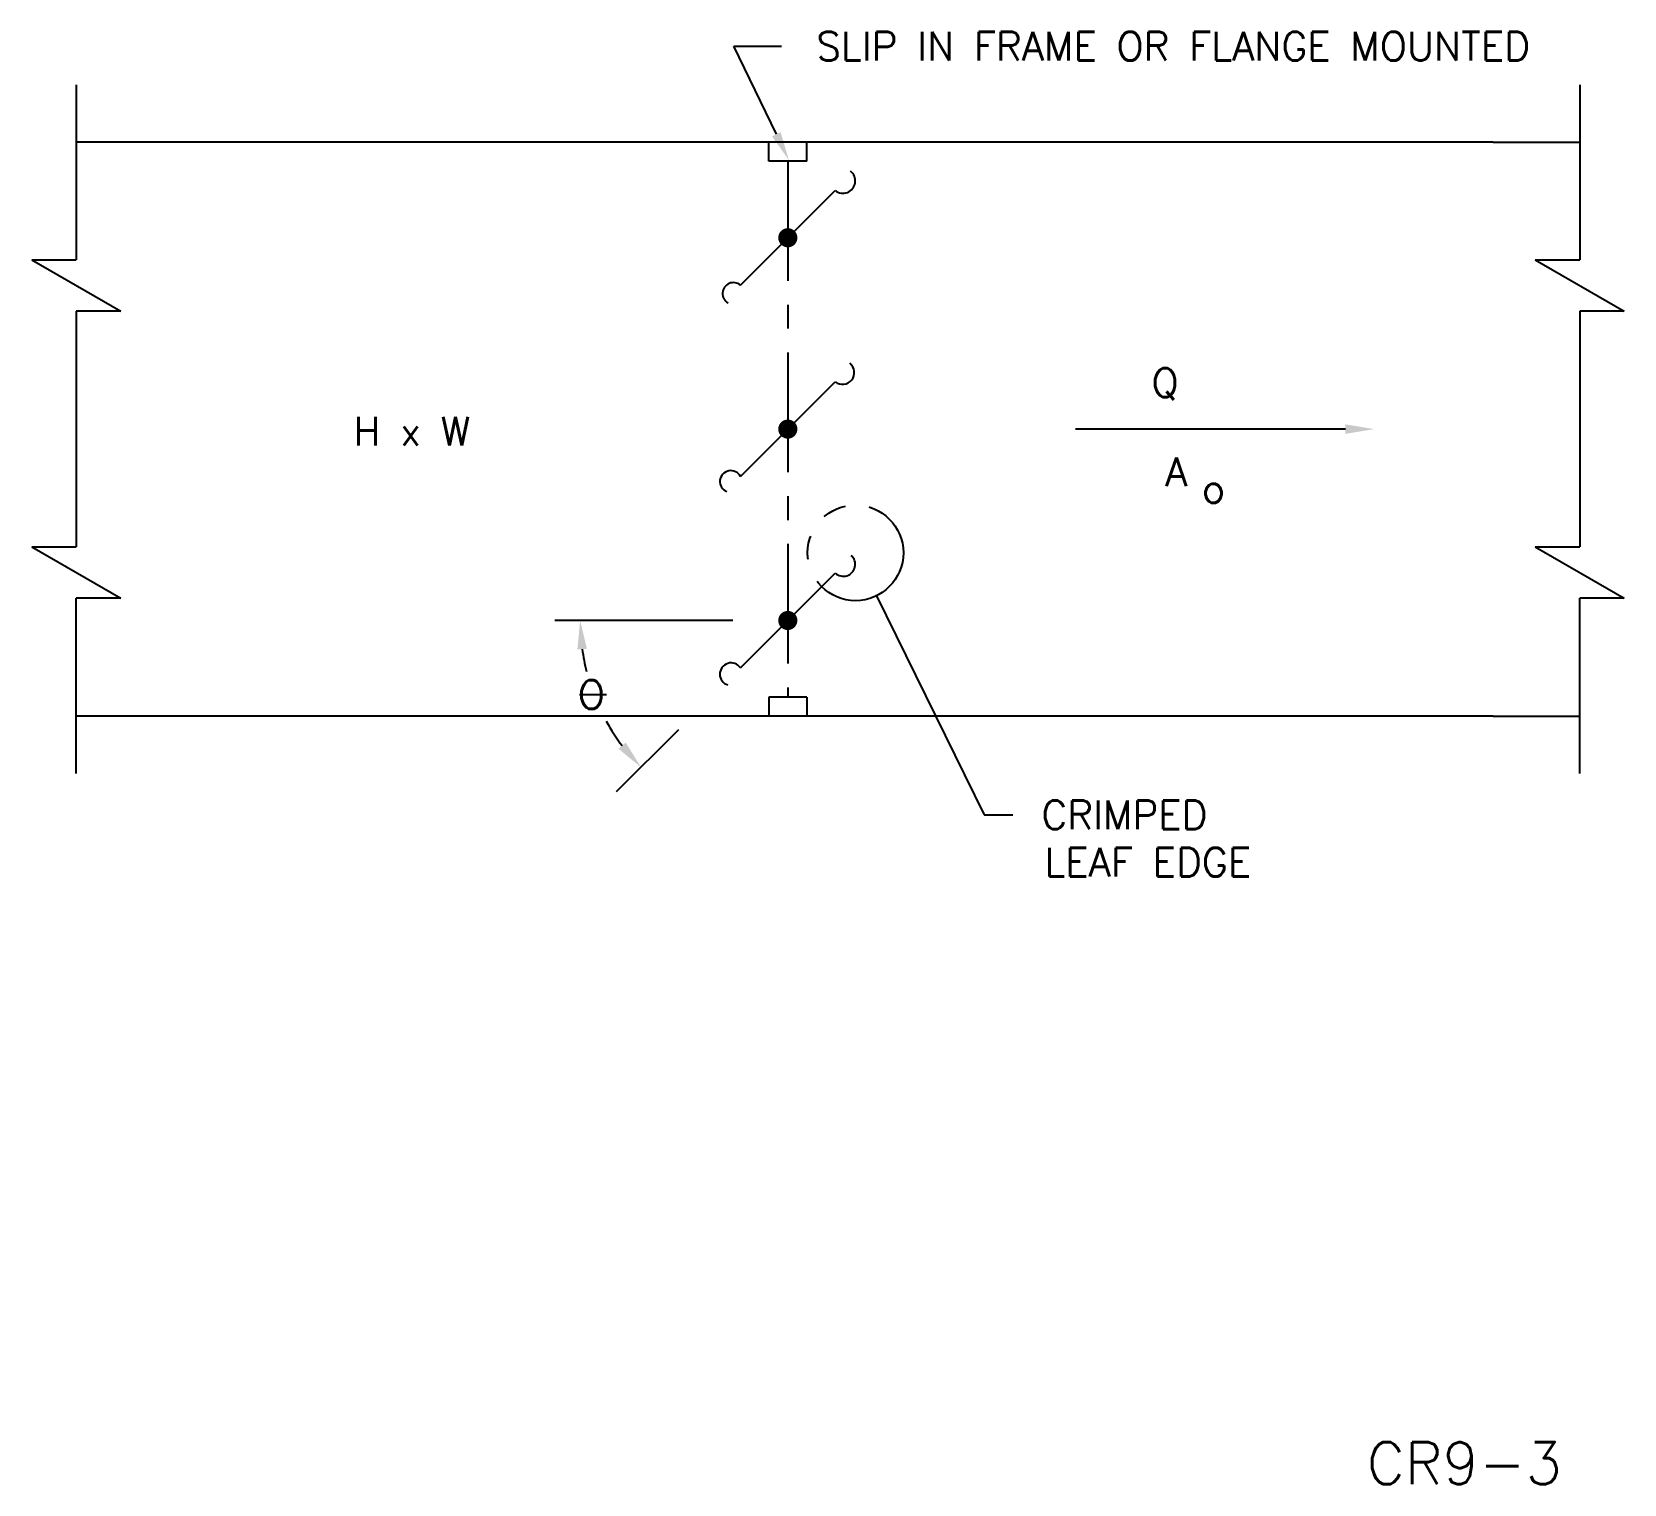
# Model space of a CAD drawing. Extents: x 1 to 9.32, y 0.44 to 8.03.
import ezdxf
from ezdxf.enums import TextEntityAlignment as Align

# ---------------------------------------------------------------- set-up
doc = ezdxf.new("R2010")
doc.units = 0
doc.header["$LTSCALE"] = 0.5
doc.header["$MEASUREMENT"] = 0
doc.linetypes.add('CENTER', pattern=[2, 1.25, -0.25, 0.25, -0.25])
doc.linetypes.add('PHANTOM', pattern=[2.5, 1.25, -0.25, 0.25, -0.25, 0.25, -0.25])
doc.layers.get('0').update_dxf_attribs({"linetype": 'CONTINUOUS'})
doc.layers.add('NUMBER', color=7, linetype='CONTINUOUS')
doc.styles.add('ROMANS', font='romans')

msp = doc.modelspace()

# ---------------------------------------------------------------- linework, layer by layer
for p, q in [((4.889, 7.4956), (4.6666, 7.9559)), ((4.6666, 7.9559), (4.9166, 7.9559)), ((1.2317, 7.7548), (1.2317, 6.8389)), ((9.0861, 7.7548), (9.0861, 6.8389)), ((1.6837, 7.4548), (1.2317, 7.4548)), ((8.6341, 7.4548), (1.6837, 7.4548)), ((8.6341, 7.4548), (9.0861, 7.4548)), ((5.0489, 7.3548), (4.8489, 7.3548)), ((4.7014, 6.7073), (5.1964, 7.2023)), ((0.9993, 6.8389), (1.2317, 6.8389)), ((0.9993, 6.8389), (1.464, 6.5706)), ((8.8537, 6.8389), (9.3184, 6.5706)), ((8.8537, 6.8389), (9.0861, 6.8389)), ((1.2317, 6.5706), (1.2317, 5.3389)), ((1.464, 6.5706), (1.2317, 6.5706)), ((9.3184, 6.5706), (9.0861, 6.5706)), ((9.0861, 6.5706), (9.0861, 5.3389)), ((4.7014, 5.7073), (5.1964, 6.2023)), ((7.8619, 5.9548), (6.4514, 5.9548)), ((0.9993, 5.3389), (1.464, 5.0706)), ((0.9993, 5.3389), (1.2317, 5.3389)), ((8.8537, 5.3389), (9.0861, 5.3389)), ((8.8537, 5.3389), (9.3184, 5.0706)), ((4.7014, 4.7073), (5.1964, 5.2023)), ((5.4126, 5.0839), (5.974, 3.9394)), ((1.464, 5.0706), (1.2317, 5.0706)), ((1.2317, 4.1548), (1.2317, 5.0706)), ((9.0861, 4.1548), (9.0861, 5.0706)), ((9.3184, 5.0706), (9.0861, 5.0706)), ((4.6609, 4.9548), (3.7315, 4.9548)), ((3.86, 4.5685), (4.001, 4.5685)), ((5.0489, 4.5548), (4.8489, 4.5548)), ((1.6837, 4.4548), (1.2317, 4.4548)), ((8.6341, 4.4548), (1.6837, 4.4548)), ((8.6341, 4.4548), (9.0861, 4.4548)), ((4.0545, 4.0603), (4.3788, 4.3847)), ((5.974, 3.9394), (6.124, 3.9394))]:
    msp.add_line(p, q)
at = {"linetype": 'CENTER'}
for p, q in [((4.8489, 7.3548), (4.8489, 7.4548)), ((5.0489, 7.3548), (5.0489, 7.4548)), ((4.9489, 7.3548), (4.9489, 4.5548)), ((4.8489, 4.5548), (4.8489, 4.4548)), ((5.0489, 4.5548), (5.0489, 4.4548))]:
    msp.add_line(p, q, dxfattribs=at)
at = {"const_width": 0.05}
for points in [[(4.9239, 6.9548, 1), (4.9739, 6.9548, 1)], [(4.9239, 5.9548, 1), (4.9739, 5.9548, 1)], [(4.9239, 4.9548, 1), (4.9739, 4.9548, 1)]]:
    msp.add_lwpolyline(points, format="xyb", close=True, dxfattribs=at)
at = {"linetype": 'PHANTOM'}
msp.add_circle((5.3025, 5.3083), 0.25, dxfattribs=at)
for centre, radius, start, end in [((5.2373, 7.2516), 0.0641, 230.3661, 52.27049), ((4.665, 6.6637), 0.0568, 50.09621, 240.63673), ((5.2347, 6.2507), 0.0617, 231.66547, 50.95978), ((4.6511, 5.681), 0.0568, 27.53784, 248.54862), ((5.2385, 5.2484), 0.0625, 227.62119, 48.05072), ((4.9489, 4.9548), 1.0849, 187.92801, 194.27006), ((4.6526, 4.6743), 0.0589, 34.02746, 253.71542), ((4.9489, 4.9548), 1.0849, 209.05677, 217.07199)]:
    msp.add_arc(centre, radius, start, end)
for points in [[(4.9115, 7.5064), (4.8665, 7.4847), (4.9543, 7.3605)], [(7.8619, 5.9798), (7.8619, 5.9298), (8.0119, 5.9548)], [(3.8993, 4.8069), (3.8494, 4.8034), (3.864, 4.9548)], [(4.1022, 4.3172), (4.0644, 4.2843), (4.1818, 4.1876)]]:
    msp.add_solid(points)

# ---------------------------------------------------------------- texts
at = {"style": 'ROMANS'}
msp.add_text('SLIP IN FRAME OR FLANGE MOUNTED', height=0.15, dxfattribs=at).set_placement((5.0981, 7.9559), align=Align.MIDDLE_LEFT)
for s, p in [('Q', (6.8495, 6.1226)), ('A', (6.921, 5.6568)), ('o', (7.1117, 5.5695)), ('O', (3.8523, 4.4924)), ('CRIMPED', (6.274, 3.8644))]:
    msp.add_text(s, height=0.15, dxfattribs=at).set_placement(p)
msp.add_text('H x W', height=0.15, dxfattribs=at).set_placement((3.2901, 5.9438), align=Align.MIDDLE_RIGHT)
msp.add_text('LEAF EDGE', height=0.15, dxfattribs=at).set_placement((6.2897, 3.7675), align=Align.TOP_LEFT)
at = {"layer": 'NUMBER', "style": 'ROMANS'}
msp.add_text('CR9-3', height=0.22, dxfattribs=at).set_placement((7.9744, 0.4414))

doc.saveas('drawing.dxf')
